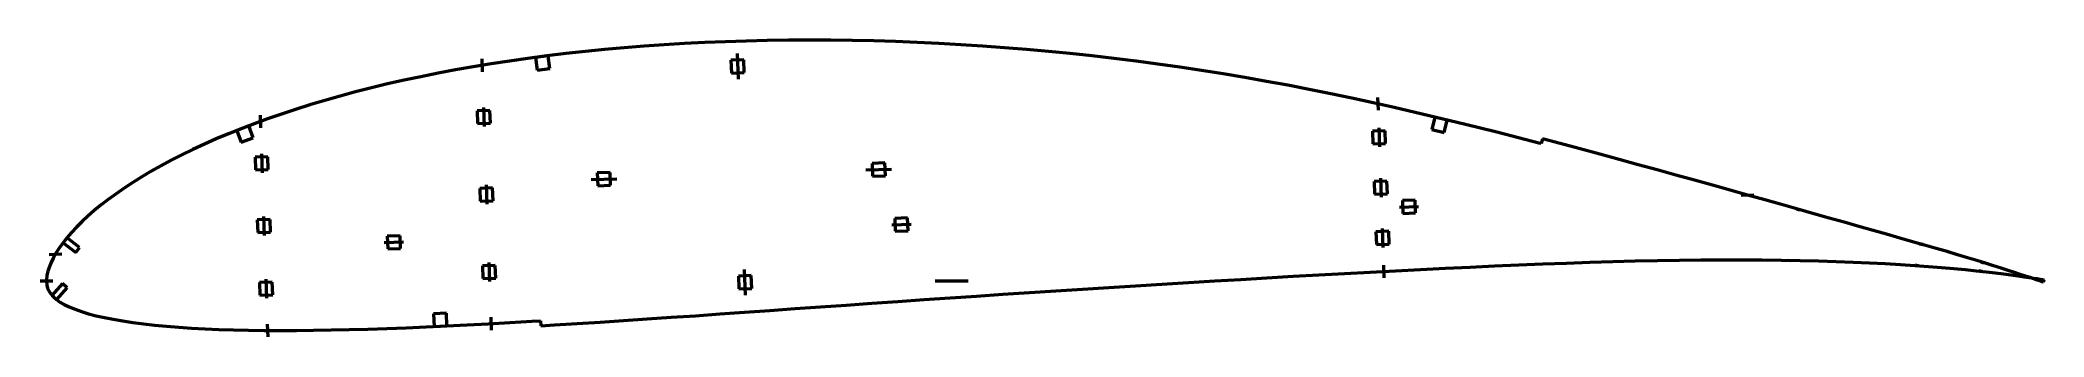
# Model space of a CAD drawing. Header units: metres. Extents: x -220 to 408, y -18 to 75.
import ezdxf

# ---------------------------------------------------------------- set-up
doc = ezdxf.new("R2010")
doc.units = ezdxf.units.M
for name, color, linetype, lineweight in [('FoilLayer', 1, 'Continuous', 50), ('StringerLayer', 1, 'Continuous', 50), ('SubLayer', 1, 'Continuous', 50)]:
    doc.layers.add(name, color=color, linetype=linetype, lineweight=lineweight)

msp = doc.modelspace()

# ---------------------------------------------------------------- linework, layer by layer
at = {"layer": 'FoilLayer'}
for p, q in [((21.38, 75.33), (14.73, 75.29)), ((28.05, 75.3), (21.38, 75.33)), ((-66.83, 69.59), (-72.64, 68.77)), ((-60.95, 70.37), (-66.83, 69.59)), ((-54.99, 71.1), (-60.95, 70.37)), ((-48.96, 71.77), (-54.99, 71.1)), ((-42.87, 72.38), (-48.96, 71.77)), ((-36.71, 72.92), (-42.87, 72.38)), ((-30.47, 73.42), (-36.71, 72.92)), ((-24.16, 73.86), (-30.47, 73.42)), ((-17.81, 74.25), (-24.16, 73.86)), ((-11.4, 74.58), (-17.81, 74.25)), ((-4.95, 74.84), (-11.4, 74.58)), ((1.56, 75.05), (-4.95, 74.84)), ((8.12, 75.19), (1.56, 75.05)), ((14.73, 75.29), (8.12, 75.19)), ((34.76, 75.22), (28.05, 75.3)), ((41.49, 75.07), (34.76, 75.22)), ((48.26, 74.86), (41.49, 75.07)), ((55.06, 74.6), (48.26, 74.86)), ((61.88, 74.28), (55.06, 74.6)), ((68.71, 73.9), (61.88, 74.28)), ((75.55, 73.45), (68.71, 73.9)), ((82.41, 72.94), (75.55, 73.45)), ((89.28, 72.39), (82.41, 72.94)), ((96.15, 71.77), (89.28, 72.39)), ((103.03, 71.1), (96.15, 71.77)), ((109.89, 70.37), (103.03, 71.1)), ((116.75, 69.58), (109.89, 70.37)), ((123.61, 68.72), (116.75, 69.58)), ((-105.63, 62.76), (-110.8, 61.6)), ((-100.36, 63.88), (-105.63, 62.76)), ((-94.99, 64.96), (-100.36, 63.88)), ((-89.53, 66), (-94.99, 64.96)), ((-83.98, 66.98), (-89.53, 66)), ((-78.36, 67.9), (-83.98, 66.98)), ((-72.64, 68.77), (-78.36, 67.9)), ((130.45, 67.82), (123.61, 68.72)), ((137.29, 66.85), (130.45, 67.82)), ((144.11, 65.83), (137.29, 66.85)), ((150.91, 64.75), (144.11, 65.83)), ((157.69, 63.62), (150.91, 64.75)), ((164.44, 62.43), (157.69, 63.62)), ((-125.68, 57.82), (-130.44, 56.47)), ((-120.82, 59.13), (-125.68, 57.82)), ((-115.86, 60.39), (-120.82, 59.13)), ((-110.8, 61.6), (-115.86, 60.39)), ((171.18, 61.19), (164.44, 62.43)), ((177.89, 59.89), (171.18, 61.19)), ((184.59, 58.55), (177.89, 59.89)), ((191.24, 57.17), (184.59, 58.55)), ((197.86, 55.72), (191.24, 57.17)), ((-148.36, 50.71), (-152.56, 49.18)), ((-144.05, 52.21), (-148.36, 50.71)), ((-139.63, 53.67), (-144.05, 52.21)), ((-135.09, 55.09), (-139.63, 53.67)), ((-130.44, 56.47), (-135.09, 55.09)), ((204.46, 54.23), (197.86, 55.72)), ((211.05, 52.7), (204.46, 54.23)), ((217.61, 51.14), (211.05, 52.7)), ((224.15, 49.57), (217.61, 51.14)), ((-164.45, 44.42), (-168.16, 42.78)), ((-160.61, 46.03), (-164.45, 44.42)), ((-156.64, 47.62), (-160.61, 46.03)), ((-152.56, 49.18), (-156.64, 47.62)), ((230.64, 47.99), (224.15, 49.57)), ((237.07, 46.38), (230.64, 47.99)), ((243.45, 44.76), (237.07, 46.38)), ((249.78, 43.13), (243.45, 44.76)), ((250.89, 44.44), (250.49, 42.94)), ((256.45, 42.98), (250.89, 44.44)), ((-178.57, 37.72), (-181.78, 36.01)), ((-175.22, 39.43), (-178.57, 37.72)), ((-171.75, 41.12), (-175.22, 39.43)), ((-168.16, 42.78), (-171.75, 41.12)), ((250.49, 42.94), (249.78, 43.13)), ((262.67, 41.33), (256.45, 42.98)), ((268.82, 39.68), (262.67, 41.33)), ((274.9, 38.01), (268.82, 39.68)), ((280.92, 36.36), (274.9, 38.01)), ((-187.8, 32.56), (-190.61, 30.81)), ((-184.86, 34.28), (-187.8, 32.56)), ((-181.78, 36.01), (-184.86, 34.28)), ((286.86, 34.73), (280.92, 36.36)), ((292.72, 33.12), (286.86, 34.73)), ((298.48, 31.53), (292.72, 33.12)), ((304.14, 29.94), (298.48, 31.53)), ((-198.25, 25.51), (-200.52, 23.76)), ((-195.83, 27.28), (-198.25, 25.51)), ((-193.28, 29.05), (-195.83, 27.28)), ((-190.61, 30.81), (-193.28, 29.05)), ((309.7, 28.38), (304.14, 29.94)), ((315.17, 26.85), (309.7, 28.38)), ((320.53, 25.35), (315.17, 26.85)), ((325.76, 23.88), (320.53, 25.35)), ((-204.62, 20.28), (-206.47, 18.54)), ((-202.64, 22.02), (-204.62, 20.28)), ((-200.52, 23.76), (-202.64, 22.02)), ((330.87, 22.44), (325.76, 23.88)), ((335.85, 21.03), (330.87, 22.44)), ((340.71, 19.66), (335.85, 21.03)), ((345.43, 18.33), (340.71, 19.66)), ((-211.2, 13.44), (-212.5, 11.79)), ((-209.76, 15.11), (-211.2, 13.44)), ((-208.18, 16.82), (-209.76, 15.11)), ((-206.47, 18.54), (-208.18, 16.82)), ((350.01, 17.04), (345.43, 18.33)), ((354.43, 15.79), (350.01, 17.04)), ((358.7, 14.57), (354.43, 15.79)), ((362.83, 13.4), (358.7, 14.57)), ((366.79, 12.27), (362.83, 13.4)), ((-215.51, 7.11), (-216.2, 5.71)), ((-214.64, 8.64), (-215.51, 7.11)), ((-213.64, 10.19), (-214.64, 8.64)), ((-212.5, 11.79), (-213.64, 10.19)), ((279.98, 6.25), (286.96, 6.39)), ((286.96, 6.39), (293.79, 6.49)), ((293.79, 6.49), (300.47, 6.55)), ((300.47, 6.55), (307.01, 6.59)), ((307.01, 6.59), (313.42, 6.6)), ((313.42, 6.6), (319.66, 6.56)), ((319.66, 6.56), (325.73, 6.47)), ((325.73, 6.47), (331.62, 6.37)), ((331.62, 6.37), (337.33, 6.24)), ((370.58, 11.2), (366.79, 12.27)), ((374.2, 10.15), (370.58, 11.2)), ((377.64, 9.15), (374.2, 10.15)), ((380.91, 8.18), (377.64, 9.15)), ((384, 7.26), (380.91, 8.18)), ((386.92, 6.38), (384, 7.26)), ((389.66, 5.54), (386.92, 6.38)), ((-217.62, 0.19), (-217.63, -0.11)), ((-217.48, 1.64), (-217.62, 0.19)), ((-217.19, 3.08), (-217.48, 1.64)), ((-216.79, 4.17), (-217.19, 3.08)), ((-216.2, 5.71), (-216.79, 4.17)), ((148.25, 0), (156.45, 0.47)), ((156.45, 0.47), (164.63, 0.96)), ((164.63, 0.96), (172.78, 1.43)), ((172.78, 1.43), (180.9, 1.87)), ((180.9, 1.87), (188.94, 2.3)), ((188.94, 2.3), (196.92, 2.73)), ((196.92, 2.73), (204.86, 3.16)), ((204.86, 3.16), (212.74, 3.57)), ((212.74, 3.57), (220.56, 3.94)), ((220.56, 3.94), (228.29, 4.3)), ((228.29, 4.3), (235.93, 4.66)), ((235.93, 4.66), (243.51, 5.01)), ((243.51, 5.01), (251.01, 5.32)), ((251.01, 5.32), (258.42, 5.59)), ((258.42, 5.59), (265.72, 5.83)), ((265.72, 5.83), (272.9, 6.05)), ((272.9, 6.05), (279.98, 6.25)), ((337.33, 6.24), (342.87, 6.07)), ((342.87, 6.07), (348.21, 5.87)), ((348.21, 5.87), (353.35, 5.64)), ((353.35, 5.64), (358.28, 5.4)), ((358.28, 5.4), (363.01, 5.14)), ((363.01, 5.14), (367.54, 4.85)), ((367.54, 4.85), (371.84, 4.52)), ((371.84, 4.52), (375.9, 4.19)), ((375.9, 4.19), (379.72, 3.86)), ((379.72, 3.86), (383.33, 3.52)), ((383.33, 3.52), (386.7, 3.18)), ((386.7, 3.18), (389.82, 2.84)), ((392.21, 4.75), (389.66, 5.54)), ((389.82, 2.84), (392.71, 2.5)), ((394.58, 4), (392.21, 4.75)), ((392.71, 2.5), (395.33, 2.17)), ((396.76, 3.3), (394.58, 4)), ((395.33, 2.17), (397.71, 1.85)), ((398.76, 2.65), (396.76, 3.3)), ((397.71, 1.85), (399.84, 1.56)), ((400.56, 2.05), (398.76, 2.65)), ((399.84, 1.56), (401.72, 1.3)), ((402.18, 1.51), (400.56, 2.05)), ((401.72, 1.3), (403.35, 1.07)), ((403.6, 1.04), (402.18, 1.51)), ((403.35, 1.07), (404.73, 0.87)), ((404.82, 0.62), (403.6, 1.04)), ((404.73, 0.87), (405.87, 0.7)), ((405.83, 0.26), (404.82, 0.62)), ((406.64, -0.02), (405.83, 0.26)), ((405.87, 0.7), (406.77, 0.56)), ((406.77, 0.56), (407.41, 0.46)), ((407.41, 0.46), (407.82, 0.4)), ((407.96, 0.37), (407.73, -0.39)), ((407.82, 0.4), (407.96, 0.37)), ((-217.63, -0.11), (-217.52, -1.38)), ((-217.52, -1.38), (-217.25, -2.28)), ((-217.25, -2.28), (-216.84, -3.16)), ((-216.84, -3.16), (-216.22, -4.07)), ((-216.22, -4.07), (-215.46, -4.94)), ((-215.46, -4.94), (-214.51, -5.8)), ((-214.51, -5.8), (-213.39, -6.61)), ((49.02, -6.43), (57.21, -5.86)), ((57.21, -5.86), (65.43, -5.31)), ((65.43, -5.31), (73.66, -4.75)), ((73.66, -4.75), (81.91, -4.19)), ((81.91, -4.19), (90.21, -3.62)), ((90.21, -3.62), (98.52, -3.08)), ((98.52, -3.08), (106.83, -2.56)), ((106.83, -2.56), (115.13, -2.04)), ((115.13, -2.04), (123.42, -1.5)), ((123.42, -1.5), (131.71, -0.98)), ((131.71, -0.98), (140, -0.49)), ((140, -0.49), (148.25, 0)), ((407.23, -0.22), (406.64, -0.02)), ((407.61, -0.35), (407.23, -0.22)), ((407.73, -0.39), (407.61, -0.35)), ((-213.39, -6.61), (-212.06, -7.39)), ((-212.06, -7.39), (-210.48, -8.13)), ((-210.48, -8.13), (-208.65, -8.86)), ((-208.65, -8.86), (-206.61, -9.57)), ((-206.61, -9.57), (-204.43, -10.26)), ((-204.43, -10.26), (-202.06, -10.89)), ((-202.06, -10.89), (-199.48, -11.47)), ((-199.48, -11.47), (-196.7, -12.02)), ((-196.7, -12.02), (-193.71, -12.54)), ((-193.71, -12.54), (-190.58, -13.03)), ((-65.64, -12.65), (-62.87, -12.49)), ((-62.87, -12.49), (-62.78, -14.03)), ((-44.24, -12.9), (-36.93, -12.41)), ((-36.93, -12.41), (-29.52, -11.9)), ((-29.52, -11.9), (-21.99, -11.39)), ((-21.99, -11.39), (-14.39, -10.89)), ((-14.39, -10.89), (-6.71, -10.36)), ((-6.71, -10.36), (1.04, -9.8)), ((1.04, -9.8), (8.89, -9.25)), ((8.89, -9.25), (16.81, -8.69)), ((16.81, -8.69), (24.79, -8.14)), ((24.79, -8.14), (32.81, -7.58)), ((32.81, -7.58), (40.88, -7.01)), ((40.88, -7.01), (49.02, -6.43)), ((-190.58, -13.03), (-187.27, -13.46)), ((-187.27, -13.46), (-183.78, -13.84)), ((-183.78, -13.84), (-180.08, -14.18)), ((-180.08, -14.18), (-176.2, -14.49)), ((-176.2, -14.49), (-172.16, -14.78)), ((-172.16, -14.78), (-167.97, -15.02)), ((-167.97, -15.02), (-163.61, -15.2)), ((-163.61, -15.2), (-159.08, -15.34)), ((-159.08, -15.34), (-154.36, -15.44)), ((-154.36, -15.44), (-149.49, -15.51)), ((-149.49, -15.51), (-144.47, -15.55)), ((-144.47, -15.55), (-139.3, -15.53)), ((-139.3, -15.53), (-133.96, -15.46)), ((-133.96, -15.46), (-128.44, -15.36)), ((-128.44, -15.36), (-122.78, -15.24)), ((-122.78, -15.24), (-116.99, -15.09)), ((-116.99, -15.09), (-111.05, -14.89)), ((-111.05, -14.89), (-104.98, -14.65)), ((-104.98, -14.65), (-98.73, -14.37)), ((-98.73, -14.37), (-92.35, -14.09)), ((-92.35, -14.09), (-85.86, -13.78)), ((-85.86, -13.78), (-79.26, -13.45)), ((-79.26, -13.45), (-72.52, -13.06)), ((-72.52, -13.06), (-65.64, -12.65)), ((-62.78, -14.03), (-58.54, -13.78)), ((-58.54, -13.78), (-51.43, -13.36)), ((-51.43, -13.36), (-44.24, -12.9))]:
    msp.add_line(p, q, dxfattribs=at)
at = {"layer": 'StringerLayer'}
for p, q in [((-60.51, 70.43), (-64.47, 69.91)), ((-64.47, 69.91), (-63.95, 65.94)), ((-59.98, 66.46), (-60.51, 70.43)), ((-63.95, 65.94), (-59.98, 66.46)), ((217.21, 51.24), (216.28, 47.35)), ((221.1, 50.3), (217.21, 51.24)), ((220.17, 46.42), (221.1, 50.3)), ((-154.29, 48.52), (-158.03, 47.09)), ((-158.03, 47.09), (-156.6, 43.35)), ((-156.6, 43.35), (-152.86, 44.78)), ((-152.86, 44.78), (-154.29, 48.52)), ((216.28, 47.35), (220.17, 46.42)), ((-211.16, 13.49), (-212.39, 11.91)), ((-207.23, 10.4), (-211.16, 13.49)), ((-212.39, 11.91), (-208.46, 8.83)), ((-208.46, 8.83), (-207.23, 10.4)), ((-212.59, -0.81), (-215.91, -4.55)), ((-215.91, -4.55), (-214.41, -5.87)), ((-214.41, -5.87), (-211.09, -2.13)), ((-211.09, -2.13), (-212.59, -0.81)), ((-92.39, -10.09), (-96.39, -10.27)), ((-96.39, -10.27), (-96.21, -14.26)), ((-92.22, -14.09), (-92.39, -10.09)), ((-96.21, -14.26), (-92.22, -14.09))]:
    msp.add_line(p, q, dxfattribs=at)
at = {"layer": 'SubLayer'}
for p, q in [((-81.31, 69.43), (-81.17, 65.43)), ((0.75, 69.17), (-3.25, 69.03)), ((-1.32, 71.1), (-1.04, 63.1)), ((0.89, 65.17), (0.75, 69.17)), ((-3.25, 69.03), (-3.11, 65.03)), ((-3.11, 65.03), (0.89, 65.17)), ((199.28, 57.38), (199.42, 53.39)), ((-150.74, 51.87), (-150.6, 47.87)), ((-78.75, 53.33), (-82.74, 53.19)), ((-82.74, 53.19), (-82.6, 49.19)), ((-80.78, 54.26), (-80.57, 48.26)), ((-78.61, 49.33), (-78.75, 53.33)), ((-82.6, 49.19), (-78.61, 49.33)), ((201.65, 46.97), (197.65, 46.83)), ((197.65, 46.83), (197.79, 42.83)), ((199.61, 47.9), (199.82, 41.9)), ((201.79, 42.97), (201.65, 46.97)), ((-148.28, 38.86), (-152.28, 38.72)), ((-152.28, 38.72), (-152.14, 34.72)), ((-150.32, 39.79), (-150.11, 33.79)), ((-148.14, 34.86), (-148.28, 38.86)), ((197.79, 42.83), (201.79, 42.97)), ((-152.14, 34.72), (-148.14, 34.86)), ((-47.03, 31.69), (-39.04, 31.97)), ((-41.11, 33.9), (-45.1, 33.76)), ((-45.1, 33.76), (-44.97, 29.76)), ((-40.97, 29.9), (-41.11, 33.9)), ((39.04, 34.7), (47.03, 34.98)), ((44.97, 36.91), (40.97, 36.77)), ((40.97, 36.77), (41.11, 32.77)), ((41.11, 32.77), (45.1, 32.91)), ((45.1, 32.91), (44.97, 36.91)), ((200.16, 32.17), (200.37, 26.17)), ((-77.9, 29.08), (-81.9, 28.94)), ((-81.9, 28.94), (-81.76, 24.95)), ((-79.93, 30.01), (-79.72, 24.02)), ((-77.76, 25.09), (-77.9, 29.08)), ((-44.97, 29.76), (-40.97, 29.9)), ((202.2, 31.24), (198.2, 31.1)), ((198.2, 31.1), (198.34, 27.1)), ((198.34, 27.1), (202.34, 27.24)), ((202.34, 27.24), (202.2, 31.24)), ((211.05, 25.24), (207.05, 25.1)), ((211.19, 21.24), (211.05, 25.24)), ((313.1, 26.8), (317.09, 26.94)), ((-147.6, 19.24), (-151.6, 19.1)), ((-151.6, 19.1), (-151.46, 15.11)), ((-149.63, 20.17), (-149.42, 14.18)), ((-147.46, 15.25), (-147.6, 19.24)), ((-81.76, 24.95), (-77.76, 25.09)), ((52.08, 19.69), (48.08, 19.55)), ((48.08, 19.55), (48.22, 15.55)), ((52.22, 15.69), (52.08, 19.69)), ((206.12, 23.07), (212.11, 23.28)), ((207.05, 25.1), (207.19, 21.1)), ((207.19, 21.1), (211.19, 21.24)), ((330.93, 21.9), (331.21, 22.86)), ((-151.46, 15.11), (-147.46, 15.25)), ((-106.89, 14.14), (-110.89, 14)), ((-110.89, 14), (-110.75, 10)), ((-106.75, 10.14), (-106.89, 14.14)), ((47.15, 17.52), (53.15, 17.72)), ((48.22, 15.55), (52.22, 15.69)), ((202.75, 15.51), (198.75, 15.37)), ((198.75, 15.37), (198.89, 11.38)), ((200.71, 16.44), (200.92, 10.45)), ((202.89, 11.52), (202.75, 15.51)), ((-216.8, 8.3), (-212.8, 8.44)), ((-111.82, 11.96), (-105.82, 12.17)), ((-110.75, 10), (-106.75, 10.14)), ((198.89, 11.38), (202.89, 11.52)), ((328.09, 5.93), (328.17, 6.93)), ((369.42, 11.01), (369.7, 11.96)), ((388.59, 5.34), (388.89, 6.3)), ((-219.62, 0), (-215.62, 0)), ((-148.95, 0.56), (-148.74, -5.44)), ((-77.05, 4.83), (-81.05, 4.7)), ((-81.05, 4.7), (-80.91, 0.7)), ((-80.91, 0.7), (-76.91, 0.84)), ((-79.09, 5.76), (-78.88, -0.23)), ((-76.91, 0.84), (-77.05, 4.83)), ((3.11, 1.64), (-0.89, 1.5)), ((-0.89, 1.5), (-0.75, -2.5)), ((1.32, -4.43), (1.04, 3.57)), ((3.25, -2.36), (3.11, 1.64)), ((60.75, 0), (71.02, 0)), ((201.11, 4.96), (201.25, 0.96)), ((368.1, 4.3), (368.22, 5.3)), ((388.03, 2.53), (388.18, 3.52)), ((-146.91, -0.37), (-150.91, -0.51)), ((-150.91, -0.51), (-150.77, -4.51)), ((-150.77, -4.51), (-146.77, -4.37)), ((-146.77, -4.37), (-146.91, -0.37)), ((-0.75, -2.5), (3.25, -2.36)), ((-78.49, -11.4), (-78.35, -15.4)), ((-148.46, -13.52), (-148.32, -17.52))]:
    msp.add_line(p, q, dxfattribs=at)

doc.saveas('drawing.dxf')
